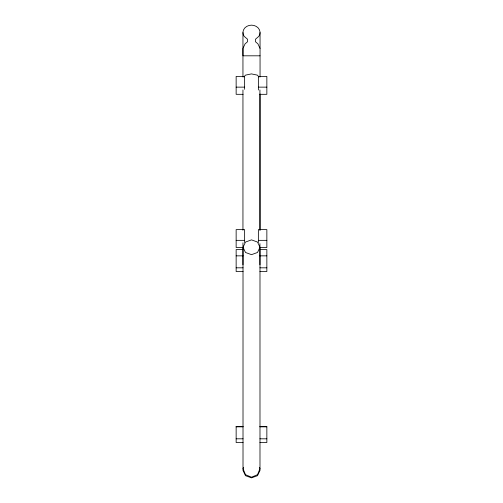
<?xml version="1.0" encoding="UTF-8"?>
<svg xmlns="http://www.w3.org/2000/svg" width="503" height="503" viewBox="0 0 503 503"><rect width="100%" height="100%" fill="white"/><g stroke="black" fill="none" stroke-linecap="round" stroke-linejoin="round"><path stroke-width="0.75" d="M243.565 467.325L243.012 468.664L245.502 474.7L251.5 477.196L257.498 474.7L259.988 468.664L259.435 467.325M243.012 247.262L245.502 242.044L251.5 239.874L257.498 242.044L259.988 247.262L259.988 470.462L257.498 475.687L251.5 477.85L245.502 475.687L243.012 470.462L243.012 247.262L245.502 252.487L251.5 254.65L257.498 252.487L259.988 247.262M243.942 76.965L245.439 75.148L251.437 73.897L257.435 75.148L258.926 76.965M260.051 55.814L242.949 55.814L242.949 48.407L245.08 43.849L247.558 41.718L247.558 39.247L244.093 36.26A8.551 7.407 0 0 1 251.5 25.15A8.551 7.407 0 0 1 258.907 36.26L255.442 39.247L255.442 41.718L257.92 43.849L260.051 48.407M236.146 87.138L244.634 87.138M258.366 87.138L266.854 87.138M243.087 94.319L236.146 94.319L236.146 76.412L244.634 76.412L244.634 89.295M259.913 94.319L266.854 94.319L266.854 76.412L258.366 76.412L258.366 90.012M236.146 240.346L244.634 240.346M258.366 240.346L266.854 240.346M243.087 247.526L236.146 247.526L236.146 229.62L244.634 229.62L244.634 242.496M259.913 247.526L266.854 247.526L266.854 229.62L258.366 229.62L258.366 242.496M243.087 249.557L236.146 249.57L236.146 271.532L243.087 271.532M259.913 249.57L266.854 249.557L266.854 271.532L259.913 271.532M236.146 255.851L243.087 255.851M259.913 255.851L266.854 255.851M236.146 267.822L243.087 267.822M259.913 267.822L266.854 267.822M236.146 426.582L243.087 426.569M259.913 426.582L266.854 426.569L266.854 442.521L259.913 442.521M236.146 426.84L243.087 426.84M259.913 426.84L266.854 426.84M236.146 438.811L243.087 438.811M259.913 438.811L266.854 438.811M243.087 442.521L236.146 442.521L236.146 426.569M260.051 32.557L260.051 77.016M260.051 93.954L260.051 230.148M259.925 89.93L259.925 230.28M259.925 243.609L259.925 264.779M242.949 32.557L242.949 77.016M242.949 89.93L242.949 230.28M242.949 242.823L242.949 264.779"/></g></svg>
